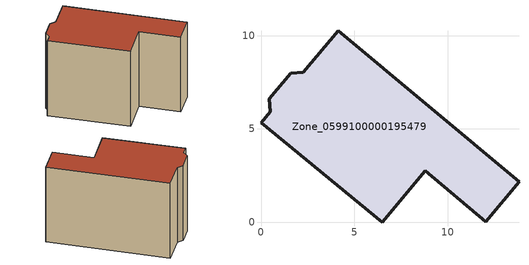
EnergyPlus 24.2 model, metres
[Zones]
Zone_0599100000195479
 floor ground (C_G): 0.49,5.92 0.45,6.6 1.6,7.98 2.27,8.03 4.15,10.25 13.83,2.15 12.06,0.03 8.81,2.76 6.5,0 0,5.33 z0
 wall outside (C_F): 2.27,8.03 1.6,7.98 0.45,6.6 0.49,5.92 0,5.33 6.5,0 8.81,2.76 12.06,0.03 13.83,2.15 4.15,10.25 2.27,8.03 z0:8.82
 roof outside (C_R): 13.83,2.15 4.15,10.25 2.27,8.03 1.6,7.98 0.45,6.6 0.49,5.92 0,5.33 6.5,0 8.81,2.76 12.06,0.03 z8.82
[BUILDING]
Pand.0599100000195479: North Axis=0; Terrain=City; Loads Convergence Tolerance Value=0.04; Temperature Convergence Tolerance Value=0.4; Solar Distribution=FullExterior; Maximum Number of Warmup Days=25; Minimum Number of Warmup Days=1
[Site:Location]
Rotterdam.The.Hague.AP_ZH_NLD Design_Conditions: Latitude=51.96; Longitude=4.45; Time Zone=1; Elevation=-4.5
[SITE:GROUNDTEMPERATURE:BUILDINGSURFACE]
18, 18, 18, 18, 18, 18, 18, 18, 18, 18, 18, 18
[MATERIAL] Thermal Absorptance=0.9; Solar Absorptance=0.7; Visible Absorptance=0.7
Name | Roughness | Thickness | Conductivity | Density | Specific Heat
G.TI.1946 | MediumSmooth | 0.15 | 1 | 540 | 1210
F.TI.1946 | Rough | 0.3 | 0.857143 | 1920 | 840
R.TI.1946 | MediumRough | 0.2 | 0.1 | 1500 | 1000
[CONSTRUCTION]
C_G: G.TI.1946
C_F: F.TI.1946
C_R: R.TI.1946
[ZONE]
Zone_0599100000195479: Type=1; Multiplier=1; Ceiling Height=Autocalculate; Volume=Autocalculate; Floor Area=autocalculate; Part of Total Floor Area=Yes
[ZONEINFILTRATION:DESIGNFLOWRATE]
Infil_Zone_0599100000195479: Zone or ZoneList or Space or SpaceList=Zone_0599100000195479; Schedule=AlwaysOn; Design Flow Rate Calculation Method=Flow/Area; Flow Rate per Floor Area=0.003; Constant Term Coefficient=1; Temperature Term Coefficient=0; Velocity Term Coefficient=0; Velocity Squared Term Coefficient=0
[HVACTEMPLATE:ZONE:IDEALLOADSAIRSYSTEM]
Zone_0599100000195479: Maximum Heating Supply Air Temperature=50; Minimum Cooling Supply Air Temperature=13; Maximum Heating Supply Air Humidity Ratio=0.0156; Minimum Cooling Supply Air Humidity Ratio=0.0077; Heating Limit=NoLimit; Cooling Limit=NoLimit; Dehumidification Control Type=ConstantSensibleHeatRatio; Cooling Sensible Heat Ratio=0.7; Dehumidification Setpoint=60; Humidification Control Type=None; Humidification Setpoint=30; Outdoor Air Method=None; Outdoor Air Flow Rate per Person=0.00944; Outdoor Air Flow Rate per Zone Floor Area=0; Outdoor Air Flow Rate per Zone=0; Demand Controlled Ventilation Type=None; Outdoor Air Economizer Type=NoEconomizer; Heat Recovery Type=None; Sensible Heat Recovery Effectiveness=0.7; Latent Heat Recovery Effectiveness=0.65
[ZONECONTROL:THERMOSTAT]
ThermostatControl_Zone_0599100000195479: Zone or ZoneList=Zone_0599100000195479; Control Type Schedule=DualSetpointControlType; Control 1=Thermostat_Zone_0599100000195479; Temperature Difference Between Cutout And Setpoint=0
[THERMOSTATSETPOINT:DUALSETPOINT]
Thermostat_Zone_0599100000195479: Heating Setpoint Temperature Schedule=HeatingSetpoint_Zone_0599100000195479; Cooling Setpoint Temperature Schedule=CoolingSetpoint_Zone_0599100000195479
[SCHEDULE:COMPACT]
HeatingSetpoint_Zone_0599100000195479: Through: 12/31, For: AllDays, Until: 24:00, 21
CoolingSetpoint_Zone_0599100000195479: Through: 12/31, For: AllDays, Until: 24:00, 24
DualSetpointControlType: Through: 12/31, For: AllDays, Until: 24:00, 4
AlwaysOn: Through: 12/31, For: AllDays, Until: 24:00, 1
